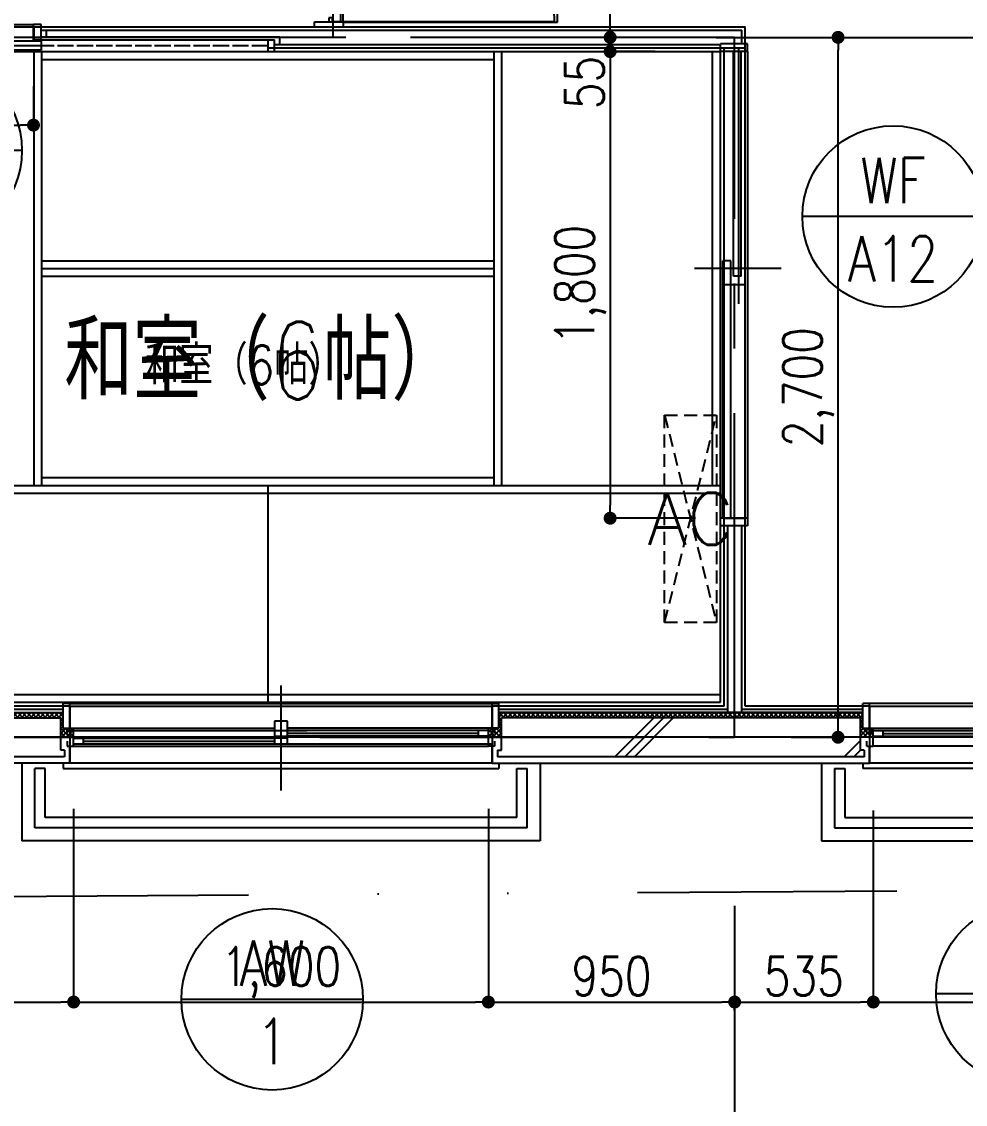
# Model space of a CAD drawing. Header units: millimetres. Extents: x 15495 to 166182, y -39946 to 18307.
# Drawn here: x 50740 to 54381, y -1485 to 2692 of the extents above; entities that cross this region are included whole.
import ezdxf
from ezdxf.enums import TextEntityAlignment as Align

# ---------------------------------------------------------------- set-up
doc = ezdxf.new("R2010")
doc.units = ezdxf.units.MM
doc.header["$LTSCALE"] = 1000
for name, pattern in [('CENTER', [2, 1.25, -0.25, 0.25, -0.25]), ('DASHED', [0.75, 0.5, -0.25]), ('DASHED2', [0.375, 0.25, -0.125]), ('DIVIDEX2', [2.5, 1, -0.5, 0, -0.5, 0, -0.5])]:
    doc.linetypes.add(name, pattern=pattern)
doc.layers.get('0').update_dxf_attribs({"linetype": 'CONTINUOUS'})
for name, color, linetype in [('DT_ID', 13, 'CONTINUOUS'), ('E_TEXT', 3, 'CONTINUOUS'), ('F_FINI1-50', 190, 'CONTINUOUS'), ('F_FITT1-100', 5, 'CONTINUOUS'), ('F_FITT1-50', 5, 'CONTINUOUS'), ('F_FITT2-100', 1, 'CONTINUOUS'), ('F_FITT2-50', 1, 'CONTINUOUS'), ('K-A_EQP-50', 60, 'CONTINUOUS'), ('SF-A_ELSE-100', 6, 'CONTINUOUS'), ('SF-A_ELSE-50', 6, 'CONTINUOUS'), ('SF-A_EQP-50', 60, 'CONTINUOUS'), ('SF-A_SITE-100', 1, 'DIVIDEX2'), ('SF-DT_ID-100', 13, 'CONTINUOUS'), ('SF-E_DIM-50', 3, 'CONTINUOUS'), ('SF-E_GRID-100', 1, 'CENTER'), ('SF-E_GRID-50', 1, 'CENTER'), ('SF-E_TEXT-100', 3, 'CONTINUOUS'), ('SF-E_TEXT-50', 3, 'CONTINUOUS'), ('SF-F_FINI1-100', 190, 'CONTINUOUS'), ('SF-F_FINI1-50', 190, 'CONTINUOUS'), ('SF-F_FINI2-50', 1, 'CONTINUOUS'), ('SF-F_FITT1-100', 5, 'CONTINUOUS'), ('SF-F_FITT1-50', 5, 'CONTINUOUS'), ('SF-F_FITT2-50', 1, 'CONTINUOUS'), ('SF-F_HAT1-50', 9, 'CONTINUOUS'), ('SF-F_LAY2-100', 6, 'CONTINUOUS'), ('SF-F_LAY2-50', 6, 'CONTINUOUS'), ('SF-H-AREA-50', 1, 'CENTER'), ('SF-R_EWALL-50', 7, 'CONTINUOUS'), ('SF-U_FIRE-50', 9, 'CONTINUOUS'), ('SF-U_LGS-50', 120, 'CONTINUOUS'), ('TF-F_FITT1-50', 5, 'CONTINUOUS')]:
    doc.layers.add(name, color=color, linetype=linetype)
doc.styles.add('DIM', font='romans.shx', dxfattribs={"width": 0.8, "bigfont": 'bigfont.shx'})
doc.styles.add('ROOM', font='romans.shx', dxfattribs={"width": 0.8, "bigfont": 'bigfont.shx'})
doc.styles.get("Standard").update_dxf_attribs({"font": 'txt.shx', "bigfont": 'bigfont.shx'})
doc.styles.add('TATE', font='TXT', dxfattribs={"height": 50, "bigfont": 'BIGFONT'})
doc.dimstyles.new('DIM50_3_3', dxfattribs={"dimscale": 50, "dimtxt": 3, "dimasz": 1, "dimexe": 0, "dimexo": 1, "dimgap": 0.5, "dimtad": 1, "dimdec": 1, "dimdsep": 46, "dimlunit": 6, "dimtxsty": 'DIM', "dimblk1": 'DOT', "dimblk2": 'DOT', "dimsah": 1, "dimcen": 1, "dimclrd": 256, "dimclre": 256, "dimclrt": 256, "dimadec": 0, "dimazin": 0, "dimtfac": 1, "dimtdec": 1, "dimtix": 1, "dimtmove": 2, "dimatfit": 3, "dimldrblk": 'DOT', "dimfxl": 1, "dimtvp": 0.833333, "dimtolj": 1, "dimarcsym": 0})
pattern_1 = [(45, (-28400.745, -37379.51), (-8.8388348, 8.8388348), []), (135, (-28400.745, -37379.51), (-8.8388348, -8.8388348), [])]
pattern_2 = [(45, (-28400.75, -37379.5), (-441.942, 441.942), []), (45, (-28363.25, -37379.5), (-441.942, 441.942), []), (45, (-28325.75, -37379.5), (-441.942, 441.942), [])]

# ---------------------------------------------------------------- blocks, each defined once
blk = doc.blocks.new('TATEGU-KIGOU')
at = {"color": 2}
blk.add_line((350, 0), (-350, 0), dxfattribs=at)
blk.add_circle((0, 0), 350, dxfattribs=at)
at = {"color": 2, "style": 'ROOM', "width": 0.8}
for tag, p in [('建具種別', (0, 51.6)), ('建具番号', (0, -250.1))]:
    blk.add_attdef(tag, text='', height=175, dxfattribs=at).set_placement(p, align=Align.CENTER)
at = {"flags": 1}
for tag, p in [('内法寸法（W）', (-414, -713.8)), ('内法寸法（H）', (-414, -1063.8)), ('階', (-373.6, -1414.3)), ('部屋名', (-373.6, -1786.8)), ('メーカー名', (-373.6, -2148.9)), ('値段', (-373.6, -2498.9)), ('重量', (-373.6, -2848.9)), ('建具形状', (-373.6, -3199)), ('開閉方式', (-373.6, -3549)), ('取付場所', (-373.6, -3899)), ('見込', (-373.6, -4296.3)), ('扉厚', (-373.6, -4646.3)), ('仕上', (-373.6, -4996.3)), ('ガラス', (-373.6, -5346.3)), ('建具金物', (-373.6, -5696.3)), ('枠形状', (-373.6, -6046.3)), ('沓摺形状', (-373.6, -6396.3)), ('特記事項', (-373.6, -6746.3)), ('防火性能', (-373.6, -7096.3))]:
    blk.add_attdef(tag, p, '', height=175, dxfattribs=at)
blk = doc.blocks.new('AW-2_100')
at = {"layer": 'F_FITT1-100'}
for p, q in [((-100, 25), (615, 25)), ((100, -25), (-615, -25))]:
    blk.add_line(p, q, dxfattribs=at)
at = {"layer": 'F_FITT2-100'}
for p, q in [((615, 100), (-615, 100)), ((-615, -120), (615, -120))]:
    blk.add_line(p, q, dxfattribs=at)
at = {"layer": 'SF-F_FITT1-100'}
blk.add_line((0, -200), (0, 200), dxfattribs=at)
blk = doc.blocks.new('WF-A12_100')
at = {"layer": 'F_FITT1-100'}
for p, q in [((40, 1815), (-40, 1815)), ((-14.1, 1815), (-14.1, 842.4)), ((16.4, 987.6), (16.4, 0)), ((40, 915), (-40, 915))]:
    blk.add_line(p, q, dxfattribs=at)
at = {"layer": 'F_FITT2-100'}
for p, q in [((-40, 1815), (-40, 0)), ((40, 1815), (40, 0))]:
    blk.add_line(p, q, dxfattribs=at)
blk = doc.blocks.new('ROOM')
at = {"layer": 'DT_ID', "flags": 1}
for tag, p in [('室番号', (0, 500)), ('面積', (0, -500)), ('内装制限', (0, -1000)), ('仕上レベル', (0, -1500)), ('スラブレベル', (0, -2000)), ('天井高', (0, -2500)), ('床下地', (0, -3000)), ('床仕上', (0, -3500)), ('巾木高さ', (0, -4000)), ('巾木仕上', (0, -4500)), ('壁下地', (0, -5000)), ('壁仕上', (0, -5500)), ('天井下地', (0, -6000)), ('天井仕上', (0, -6500)), ('見切縁', (0, -7000)), ('備考', (0, -7500))]:
    blk.add_attdef(tag, p, '', height=300, dxfattribs=at)
at = {"layer": 'E_TEXT', "style": 'ROOM', "width": 0.8}
blk.add_attdef('室名', (0, 0), '', height=300, dxfattribs=at)
blk = doc.blocks.new('AW-1_100')
at = {"layer": 'F_FITT1-100'}
for p, q in [((815, -325), (815, 80)), ((915, -95), (0, -95)), ((715, -145), (1630, -145))]:
    blk.add_line(p, q, dxfattribs=at)
at = {"layer": 'F_FITT2-100'}
for p, q in [((0, 0), (1630, 0)), ((1630, -220), (0, -220))]:
    blk.add_line(p, q, dxfattribs=at)
blk = doc.blocks.new('WF-A11_100')
at = {"layer": 'F_FITT1-100'}
for p, q in [((0, 0), (857.5, 0)), ((887.5, -72.5), (0, -72.5))]:
    blk.add_line(p, q, dxfattribs=at)
at = {"layer": 'F_FITT1-100', "linetype": 'DASHED', "ltscale": 0.1}
blk.add_line((1760, -72.5), (887.5, -72.5), dxfattribs=at)
blk = doc.blocks.new('WD-A11_100')
at = {"layer": 'F_FITT1-100'}
for q in [(-867.2, 415), (-40.2, -412.4)]:
    blk.add_line((-40, 415), q, dxfattribs=at)
blk.add_arc((-39.8, 415), 827.4, 180, 269.9719, dxfattribs=at)
blk = doc.blocks.new('SF-BLOCK_100')
at = {"layer": 'SF-A_ELSE-100'}
for p, q in [((20700, -100), (20700, -400)), ((20790, -120), (20750, -120)), ((20750, -350), (20750, -120)), ((20790, -310), (20790, -120)), ((22610, -120), (22650, -120)), ((22610, -310), (22610, -120)), ((22650, -350), (22650, -120)), ((22700, -100), (22700, -400)), ((23785, -100), (23785, -400)), ((23835, -120), (23875, -120)), ((23835, -120), (23835, -350)), ((23875, -120), (23875, -310)), ((22610, -310), (20790, -310)), ((23875, -310), (25295, -310)), ((22650, -350), (20750, -350)), ((23835, -350), (25335, -350)), ((22700, -400), (20700, -400)), ((23785, -400), (25385, -400))]:
    blk.add_line(p, q, dxfattribs=at)
at = {"layer": 'SF-A_SITE-100'}
blk.add_line((15574.67, -645.54), (26474.46, -577.06), dxfattribs=at)
at = {"layer": 'SF-E_GRID-100'}
blk.add_line((34140.32, 0), (-9167.99, 0), dxfattribs=at)
at = {"layer": 'SF-F_FINI1-100'}
for p, q in [((21829.69, 2740), (21829.69, 2759.68)), ((21829.69, 2759.68), (21939.69, 2759.68)), ((21939.69, 2759.68), (21939.69, 2740)), ((20747.5, 2740), (21829.69, 2740)), ((21939.69, 2740), (23490, 2740)), ((23490, 2660), (23490, 2740)), ((20747.5, 2690), (21650, 2690)), ((21650, 2660), (21650, 2690)), ((21650, 2660), (23490, 2660)), ((23410, 120), (23410, 845)), ((23410, 845), (23490, 845)), ((23490, 120), (23490, 845)), ((20885, 120), (19888.62, 120)), ((20885, 120), (20885, -100)), ((23410, 120), (22515, 120)), ((22515, 120), (22515, -100)), ((23970, 120), (23490, 120)), ((23970, 120), (23970, -100)), ((20885, -100), (18480, -100)), ((22515, -100), (23970, -100))]:
    blk.add_line(p, q, dxfattribs=at)
at = {"layer": 'SF-F_FITT1-100'}
for p, q in [((20747.5, 2690), (20747.5, 2740)), ((20777.5, 2690), (20747.5, 2690))]:
    blk.add_line(p, q, dxfattribs=at)
at = {"layer": 'SF-F_LAY2-100'}
for p, q in [((20777.5, 971.67), (20777.5, 2645)), ((22522.5, 971.67), (22522.5, 2645)), ((20777.5, 2615), (22522.5, 2615)), ((20777.5, 1808.33), (22522.5, 1808.33)), ((19905, 971.67), (23395, 971.67)), ((21650, 135), (21650, 971.67))]:
    blk.add_line(p, q, dxfattribs=at)
at = {"layer": 'SF-DT_ID-100'}
for p, values in [((20350.59, 2263.88), {'建具種別': 'WF', '建具番号': 'A11'}), ((24061.24, 2008.71), {'建具種別': 'WF', '建具番号': 'A12'}), ((21665.71, -1011.17), {'建具種別': 'AW', '建具番号': '1'}), ((24577.06, -990.36), {'建具種別': 'AW', '建具番号': '2'})]:
    blk.add_blockref('TATEGU-KIGOU', p, dxfattribs=at).add_auto_attribs(values)
at = {"layer": 'SF-E_TEXT-100'}
ref = blk.add_blockref('ROOM', (20864.23, 1302.65), dxfattribs=at)
ref.add_attrib('室名', '和室（6帖）', (20864.23, 1302.65), dxfattribs={"height": 300, "style": 'ROOM', "width": 0.8})
at = {"layer": 'SF-F_FITT1-100', "xscale": -1, "yscale": -1}
blk.add_blockref('WD-A11_100', (21900, 3173.53), dxfattribs=at)
at = {"layer": 'SF-F_FITT1-100'}
for name, p in [('WF-A11_100', (19890, 2740)), ('AW-1_100', (20885, 120))]:
    blk.add_blockref(name, p, dxfattribs=at)
at = {"layer": 'SF-F_FITT1-100', "xscale": -1}
for name, p, rotation in [('WF-A12_100', (23449.96, 2660), 180.0023057111982), ('AW-2_100', (24585, 0), 180)]:
    blk.add_blockref(name, p, dxfattribs=dict(at, rotation=rotation))
blk = doc.blocks.new('DOT')
at = {"color": 0, "linetype": 'ByBlock'}
blk.add_line((-0.5, 0), (-1, 0), dxfattribs=at)
at = {"color": 0, "linetype": 'ByBlock', "const_width": 0.5}
blk.add_lwpolyline([(-0.25, 0, 1), (0.25, 0, 1)], format="xyb", close=True, dxfattribs=at)
blk = doc.blocks.new('*D226')
at = {"layer": 'SF-E_DIM-50', "lineweight": -2}
for p, q in [((49890.7, -719.5), (49890.7, -2739.8)), ((53490.7, -719.5), (53490.7, -2739.8)), ((49940.7, -2739.8), (53440.7, -2739.8))]:
    blk.add_line(p, q, dxfattribs=at)
at = {"layer": 'SF-E_DIM-50', "lineweight": -2, "xscale": 50, "yscale": 50, "zscale": 50, "rotation": 180}
blk.add_blockref('DOT', (49890.7, -2739.8), dxfattribs=at)
at = {"layer": 'SF-E_DIM-50', "lineweight": -2, "xscale": 50, "yscale": 50, "zscale": 50}
blk.add_blockref('DOT', (53490.7, -2739.8), dxfattribs=at)
at = {"layer": 'SF-E_DIM-50', "insert": (51690.7, -2625.5), "char_height": 150, "attachment_point": 5, "style": 'DIM'}
blk.add_mtext('\\A1;3,600', dxfattribs=at)
blk = doc.blocks.new('_DOT')
at = {"color": 0, "linetype": 'ByBlock'}
blk.add_line((-0.5, 0), (-1, 0), dxfattribs=at)
at = {"color": 0, "linetype": 'ByBlock', "const_width": 0.5}
blk.add_lwpolyline([(-0.25, 0, 1), (0.25, 0, 1)], format="xyb", close=True, dxfattribs=at)
blk = doc.blocks.new('*D221')
at = {"layer": 'SF-E_DIM-50', "lineweight": -2}
for p, q in [((53490.7, -719.5), (53490.7, -2739.8)), ((53540.7, -2739.8), (56390.7, -2739.8)), ((56440.7, -2751.5), (56440.7, -2739.8))]:
    blk.add_line(p, q, dxfattribs=at)
at = {"layer": 'SF-E_DIM-50', "lineweight": -2, "xscale": 50, "yscale": 50, "zscale": 50, "rotation": 180}
blk.add_blockref('DOT', (53490.7, -2739.8), dxfattribs=at)
at = {"layer": 'SF-E_DIM-50', "lineweight": -2, "xscale": 50, "yscale": 50, "zscale": 50}
blk.add_blockref('DOT', (56440.7, -2739.8), dxfattribs=at)
at = {"layer": 'SF-E_DIM-50', "insert": (54965.7, -2625.5), "char_height": 150, "attachment_point": 5, "style": 'DIM'}
blk.add_mtext('\\A1;2,950', dxfattribs=at)
blk = doc.blocks.new('AW-2_50')
at = {"layer": 'F_FITT1-50'}
for p, q in [((-615, 130), (-640, 130)), ((-640, 35), (-640, 130)), ((-615, 35), (-615, 130)), ((615, 35), (615, 130)), ((615, 130), (640, 130)), ((640, 35), (640, 130)), ((-24.99975, 4), (-24.99975, 61.5)), ((-24.99975, 61.5), (25.00025, 61.5)), ((25.00025, 61.5), (25.00025, 4)), ((-640, 35), (-625, 35)), ((-625, 15), (-625, 35)), ((-625, 35), (-600, 35)), ((-600, -35), (-600, 35)), ((-600, 26), (-562, 26)), ((-600, 4), (-562, 4)), ((-562, 4), (-562, 26)), ((-562, 15), (-24.99975, 15)), ((25.00025, 26), (-24.99975, 26)), ((25.00025, 4), (-24.99975, 4)), ((625, 35), (600, 35)), ((600, -35), (600, 35)), ((625, 15), (625, 35)), ((640, 35), (625, 35)), ((-625, -35), (-625, -15)), ((-625, -35), (-600, -35)), ((-24.99975, -26), (-24.99975, -4)), ((-24.99975, -4), (25.00025, -4)), ((25.00025, -26), (-24.99975, -26)), ((25.00025, -4), (25.00025, -26)), ((562, -15), (25.00025, -15)), ((562, -26), (562, -4)), ((600, -4), (562, -4)), ((600, -26), (562, -26)), ((625, -35), (600, -35)), ((625, -35), (625, -15))]:
    blk.add_line(p, q, dxfattribs=at)
at = {"layer": 'F_FITT2-50'}
for p, q in [((615, 130), (-615, 130)), ((-600, 35), (-24.99975, 35)), ((-562, 26), (-24.99975, 26)), ((-562, 4), (-24.99975, 4)), ((600, 35), (25.00025, 35)), ((600, -35), (-600, -35)), ((562, -4), (25.00025, -4)), ((562, -26), (25.00025, -26)), ((-639.999375, -100), (-639.999375, -120)), ((639.999375, -120), (-639.999375, -120)), ((639.999375, -100), (639.999375, -120))]:
    blk.add_line(p, q, dxfattribs=at)
at = {"layer": 'TF-F_FITT1-50'}
blk.add_line((0, 200), (0, -200), dxfattribs=at)
blk = doc.blocks.new('*D233')
at = {"layer": 'SF-E_DIM-50', "lineweight": -2}
for p, q in [((54408.4, 3581), (54930.4, 3581)), ((54930.4, 3531), (54930.4, 2681)), ((53898.4, 2631), (54930.4, 2631))]:
    blk.add_line(p, q, dxfattribs=at)
at = {"layer": 'SF-E_DIM-50', "lineweight": -2, "xscale": 50, "yscale": 50, "zscale": 50}
for p, rotation in [((54930.4, 3581), 90), ((54930.4, 2631), 270)]:
    blk.add_blockref('DOT', p, dxfattribs=dict(at, rotation=rotation))
at = {"layer": 'SF-E_DIM-50', "insert": (54830.4, 3106), "char_height": 150, "attachment_point": 5, "rotation": 90, "style": 'DIM'}
blk.add_mtext('\\A1;950', dxfattribs=at)
blk = doc.blocks.new('*D214')
at = {"layer": 'SF-E_DIM-50', "lineweight": -2}
for p, q in [((55225.7, -333.4), (55225.7, -1090.6)), ((54025.7, -352.1), (54025.7, -1090.6)), ((54075.7, -1090.6), (55175.7, -1090.6))]:
    blk.add_line(p, q, dxfattribs=at)
at = {"layer": 'SF-E_DIM-50', "lineweight": -2, "xscale": 50, "yscale": 50, "zscale": 50, "rotation": 180}
blk.add_blockref('DOT', (54025.7, -1090.6), dxfattribs=at)
at = {"layer": 'SF-E_DIM-50', "lineweight": -2, "xscale": 50, "yscale": 50, "zscale": 50}
blk.add_blockref('DOT', (55225.7, -1090.6), dxfattribs=at)
at = {"layer": 'SF-E_DIM-50', "insert": (54625.7, -976.3), "char_height": 150, "attachment_point": 5, "style": 'DIM'}
blk.add_mtext('\\A1;1,200', dxfattribs=at)
blk = doc.blocks.new('WF-A12_50')
at = {"layer": 'F_FITT1-50'}
for p, q in [((-95, 0), (10, 0)), ((-95, -30), (-95, 0)), ((10, -30), (10, 0)), ((-95, -30), (10, -30)), ((-70, -896.666625), (-70, -30)), ((-40, -896.666625), (-40, -30)), ((-225, -866.666625), (110, -866.666625)), ((-30, -1830.003375), (-30, -836.666625)), ((-30, -836.666625), (0, -836.666625)), ((0, -1830.003375), (0, -836.666625)), ((-70, -896.666625), (-40, -896.666625)), ((-95, -1830.003375), (10, -1830.003375)), ((-95, -1830.003375), (-95, -1860.003375)), ((10, -1860.003375), (10, -1830.003375)), ((-95, -1860.003375), (10, -1860.003375))]:
    blk.add_line(p, q, dxfattribs=at)
at = {"layer": 'F_FITT2-50'}
blk.add_line((10, -1830.003375), (10, -30), dxfattribs=at)
blk = doc.blocks.new('*D290')
at = {"layer": 'SF-E_DIM-50', "lineweight": -2}
for p, q in [((53419.9, 2631), (53889.7, 2631)), ((53889.7, -19), (53889.7, 2581)), ((53708.6, -69), (53889.7, -69))]:
    blk.add_line(p, q, dxfattribs=at)
at = {"layer": 'SF-E_DIM-50', "lineweight": -2, "xscale": 50, "yscale": 50, "zscale": 50}
for p, rotation in [((53889.7, 2631), 90), ((53889.7, -69), 270)]:
    blk.add_blockref('DOT', p, dxfattribs=dict(at, rotation=rotation))
at = {"layer": 'SF-E_DIM-50', "insert": (53775.4, 1281), "char_height": 150, "attachment_point": 5, "rotation": 90, "style": 'DIM'}
blk.add_mtext('\\A1;2,700', dxfattribs=at)
blk = doc.blocks.new('*D289')
at = {"layer": 'SF-E_DIM-50', "lineweight": -2}
for p, q in [((53179.6, 2576), (53010.4, 2576)), ((53010.4, 2526), (53010.4, 826)), ((53339.5, 776), (53010.4, 776))]:
    blk.add_line(p, q, dxfattribs=at)
at = {"layer": 'SF-E_DIM-50', "lineweight": -2, "xscale": 50, "yscale": 50, "zscale": 50}
for p, rotation in [((53010.4, 2576), 90), ((53010.4, 776), 270)]:
    blk.add_blockref('DOT', p, dxfattribs=dict(at, rotation=rotation))
at = {"layer": 'SF-E_DIM-50', "insert": (52896.1, 1676), "char_height": 150, "attachment_point": 5, "rotation": 90, "style": 'DIM'}
blk.add_mtext('\\A1;1,800', dxfattribs=at)
blk = doc.blocks.new('AW-1_50')
at = {"layer": 'F_FITT1-50'}
for p, q in [((-815, 130), (-840, 130)), ((-840, 35), (-840, 130)), ((-815, 35), (-815, 130)), ((815, 130), (840, 130)), ((815, 35), (815, 130)), ((840, 35), (840, 130)), ((-25, 4), (-25, 61.5)), ((-25, 61.5), (25, 61.5)), ((25, 61.5), (25, 4)), ((-840, 35), (-825, 35)), ((-825, 35), (-800, 35)), ((-825, 15), (-825, 35)), ((-800, -35), (-800, 35)), ((-762, 4), (-762, 26)), ((-762, 15), (-25, 15)), ((25, 26), (-25, 26)), ((25, 4), (-25, 4)), ((825, 35), (800, 35)), ((800, -35), (800, 35)), ((825, 15), (825, 35)), ((840, 35), (825, 35)), ((-825, -35), (-825, -15)), ((-825, -35), (-800, -35)), ((-25, -26), (-25, -4)), ((-25, -4), (25, -4)), ((25, -26), (-25, -26)), ((25, -4), (25, -26)), ((762, -15), (25, -15)), ((800, -4), (762, -4)), ((762, -26), (762, -4)), ((800, -26), (762, -26)), ((825, -35), (800, -35)), ((825, -15), (825, -35))]:
    blk.add_line(p, q, dxfattribs=at)
at = {"layer": 'F_FITT2-50'}
for p, q in [((815, 130), (-815, 130)), ((-800, 35), (-25, 35)), ((-800, 26), (-25, 26)), ((-800, 4), (-25, 4)), ((800, 35), (25, 35)), ((800, -35), (-800, -35)), ((762, -4), (25, -4)), ((762, -26), (25, -26)), ((-840, -100), (-840, -120)), ((840, -120), (-840, -120)), ((840, -100), (840, -120))]:
    blk.add_line(p, q, dxfattribs=at)
at = {"layer": 'SF-F_FITT1-50'}
blk.add_line((0, -205), (0, 200), dxfattribs=at)
blk = doc.blocks.new('*D217')
at = {"layer": 'SF-E_DIM-50', "lineweight": -2}
for p, q in [((50940.7, -344.8), (50940.7, -1090.6)), ((52540.7, -344.8), (52540.7, -1090.6)), ((50990.7, -1090.6), (52490.7, -1090.6))]:
    blk.add_line(p, q, dxfattribs=at)
at = {"layer": 'SF-E_DIM-50', "lineweight": -2, "xscale": 50, "yscale": 50, "zscale": 50, "rotation": 180}
blk.add_blockref('DOT', (50940.7, -1090.6), dxfattribs=at)
at = {"layer": 'SF-E_DIM-50', "lineweight": -2, "xscale": 50, "yscale": 50, "zscale": 50}
blk.add_blockref('DOT', (52540.7, -1090.6), dxfattribs=at)
at = {"layer": 'SF-E_DIM-50', "insert": (51740.7, -976.3), "char_height": 150, "attachment_point": 5, "style": 'DIM'}
blk.add_mtext('\\A1;1,600', dxfattribs=at)
blk = doc.blocks.new('*D228')
at = {"layer": 'SF-E_DIM-50', "lineweight": -2}
for p, q in [((50940.7, -365.6), (50940.7, -1090.6)), ((49890.7, -785.3), (49890.7, -1090.6)), ((49940.7, -1090.6), (50890.7, -1090.6))]:
    blk.add_line(p, q, dxfattribs=at)
at = {"layer": 'SF-E_DIM-50', "lineweight": -2, "xscale": 50, "yscale": 50, "zscale": 50, "rotation": 180}
blk.add_blockref('DOT', (49890.7, -1090.6), dxfattribs=at)
at = {"layer": 'SF-E_DIM-50', "lineweight": -2, "xscale": 50, "yscale": 50, "zscale": 50}
blk.add_blockref('DOT', (50940.7, -1090.6), dxfattribs=at)
at = {"layer": 'SF-E_DIM-50', "insert": (50415.7, -976.3), "char_height": 150, "attachment_point": 5, "style": 'DIM'}
blk.add_mtext('\\A1;1,050', dxfattribs=at)
blk = doc.blocks.new('*D218')
at = {"layer": 'SF-E_DIM-50', "lineweight": -2}
for p, q in [((52540.7, -344.8), (52540.7, -1090.6)), ((52590.7, -1090.6), (53440.7, -1090.6)), ((53490.7, -1122.8), (53490.7, -1090.6))]:
    blk.add_line(p, q, dxfattribs=at)
at = {"layer": 'SF-E_DIM-50', "lineweight": -2, "xscale": 50, "yscale": 50, "zscale": 50, "rotation": 180}
blk.add_blockref('DOT', (52540.7, -1090.6), dxfattribs=at)
at = {"layer": 'SF-E_DIM-50', "lineweight": -2, "xscale": 50, "yscale": 50, "zscale": 50}
blk.add_blockref('DOT', (53490.7, -1090.6), dxfattribs=at)
at = {"layer": 'SF-E_DIM-50', "insert": (53015.7, -990.6), "char_height": 150, "attachment_point": 5, "style": 'DIM'}
blk.add_mtext('\\A1;950', dxfattribs=at)
blk = doc.blocks.new('*D230')
at = {"layer": 'SF-E_DIM-50', "lineweight": -2}
for p, q in [((54025.7, -352.1), (54025.7, -1090.6)), ((53490.7, -1122.8), (53490.7, -1090.6)), ((53540.7, -1090.6), (53975.7, -1090.6))]:
    blk.add_line(p, q, dxfattribs=at)
at = {"layer": 'SF-E_DIM-50', "lineweight": -2, "xscale": 50, "yscale": 50, "zscale": 50, "rotation": 180}
blk.add_blockref('DOT', (53490.7, -1090.6), dxfattribs=at)
at = {"layer": 'SF-E_DIM-50', "lineweight": -2, "xscale": 50, "yscale": 50, "zscale": 50}
blk.add_blockref('DOT', (54025.7, -1090.6), dxfattribs=at)
at = {"layer": 'SF-E_DIM-50', "insert": (53758.2, -990.6), "char_height": 150, "attachment_point": 5, "style": 'DIM'}
blk.add_mtext('\\A1;535', dxfattribs=at)
blk = doc.blocks.new('AC1')
at = {"layer": 'K-A_EQP-50', "linetype": 'DASHED2', "ltscale": 0.2}
for p, q in [((0, 800), (200, 800)), ((0, 0), (0, 800)), ((0, 0), (200, 800)), ((0, 800), (200, 0)), ((200, 800), (200, 0)), ((200, 0), (0, 0))]:
    blk.add_line(p, q, dxfattribs=at)
at = {"layer": 'K-A_EQP-50', "style": 'TATE'}
blk.add_text('AC', height=200, dxfattribs=at).set_placement((100, 400), align=Align.MIDDLE)
blk = doc.blocks.new('WF-A11_50')
at = {"layer": 'F_FINI1-50'}
blk.add_line((-900, 50), (-1775, 50), dxfattribs=at)
at = {"layer": 'F_FITT1-50'}
for p, q in [((-1800, 95), (-1800, 50)), ((-1775, 95), (-1800, 95)), ((-1775, 95), (-1775, 50)), ((-900, 55), (-900, 90)), ((-900, 90), (-35, 90)), ((-35, 55), (-35, 90)), ((-30, 95), (-30, -10)), ((0, 95), (-30, 95)), ((0, 95), (0, -10)), ((-1775, 50), (-1800, 50)), ((-900, 55), (-35, 55)), ((-900, 50), (-900, -10)), ((-900, 50), (-870, 50)), ((-870, 50), (-870, -10)), ((-900, -10), (-870, -10)), ((0, -10), (-30, -10))]:
    blk.add_line(p, q, dxfattribs=at)
at = {"layer": 'F_FITT1-50', "linetype": 'DASHED2', "ltscale": 0.1}
blk.add_line((-1775, 72.5), (-900, 72.5), dxfattribs=at)
at = {"layer": 'F_FITT2-50'}
blk.add_line((-30, -10), (-870, -10), dxfattribs=at)
blk = doc.blocks.new('*D286')
at = {"layer": 'SF-E_DIM-50', "lineweight": -2}
for p, q in [((49945.7, 2470.4), (49945.7, 2292.5)), ((50785.7, 2442.2), (50785.7, 2292.5)), ((49995.7, 2292.5), (50735.7, 2292.5))]:
    blk.add_line(p, q, dxfattribs=at)
at = {"layer": 'SF-E_DIM-50', "lineweight": -2, "xscale": 50, "yscale": 50, "zscale": 50, "rotation": 180}
blk.add_blockref('DOT', (49945.7, 2292.5), dxfattribs=at)
at = {"layer": 'SF-E_DIM-50', "lineweight": -2, "xscale": 50, "yscale": 50, "zscale": 50}
blk.add_blockref('DOT', (50785.7, 2292.5), dxfattribs=at)
at = {"layer": 'SF-E_DIM-50', "insert": (50365.7, 2392.5), "char_height": 150, "attachment_point": 5, "style": 'DIM'}
blk.add_mtext('\\A1;840', dxfattribs=at)
blk = doc.blocks.new('WD-A11_50')
at = {"layer": 'F_FITT1-50'}
for p, q in [((70.3, -40), (-39.7, -40)), ((-39.7, -60), (-39.7, -40)), ((70.3, -40), (70.3, -60)), ((-30.5, -61.8), (-854.5, -61.8)), ((1.8, -60), (-39.7, -60)), ((0, -61.8), (-30.5, -61.8)), ((-30.5, -61.8), (-30.5, -888.1)), ((0, -886.7), (0, -60.4)), ((1.8, -60), (1.8, -75)), ((1.8, -75), (15.7, -75)), ((15.7, -75), (15.7, -60)), ((70.3, -60), (15.7, -60)), ((117.2, -475), (-122.8, -475)), ((1.8, -875), (15.7, -875)), ((1.8, -890), (1.8, -875)), ((15.7, -875), (15.7, -890)), ((-39.7, -890), (-39.7, -910)), ((1.8, -890), (-39.7, -890)), ((0, -888.1), (-30.5, -888.1)), ((70.3, -890), (15.7, -890)), ((70.3, -910), (70.3, -890))]:
    blk.add_line(p, q, dxfattribs=at)
blk.add_arc((-28.5, -62.2), 826, 179.9767, 269.8636, dxfattribs=at)
blk = doc.blocks.new('*D247')
at = {"layer": 'SF-E_DIM-50', "lineweight": -2}
for p, q in [((53010.4, 2681), (53010.4, 2731)), ((53181.2, 2631), (53010.4, 2631)), ((53010.4, 2631), (53010.4, 2576)), ((53183.8, 2576), (53010.4, 2576)), ((53010.4, 2526), (53010.4, 2476))]:
    blk.add_line(p, q, dxfattribs=at)
at = {"layer": 'SF-E_DIM-50', "lineweight": -2, "xscale": 50, "yscale": 50, "zscale": 50}
for p, rotation in [((53010.4, 2631), 270), ((53010.4, 2576), 90)]:
    blk.add_blockref('DOT', p, dxfattribs=dict(at, rotation=rotation))
at = {"layer": 'SF-E_DIM-50', "insert": (52911.4, 2457.2), "char_height": 150, "attachment_point": 5, "rotation": 90, "style": 'DIM'}
blk.add_mtext('\\A1;55', dxfattribs=at)
blk = doc.blocks.new('SF-BLOCK_50')
at = {"layer": 'SF-F_HAT1-50'}
h = blk.add_hatch(dxfattribs=at)
h.set_pattern_fill('RC2', color=256, scale=50, style=0)
h.set_pattern_definition(pattern_2)
h.paths.add_polyline_path([(20849.99, 75), (18515.01, 75), (18515, -50), (18500, -50), (18500, -75), (20865, -75), (20865, -50.04), (20850, -50.04)])
h = blk.add_hatch(dxfattribs=at)
h.set_pattern_fill('RC2', color=256, scale=50, style=0)
h.set_pattern_definition(pattern_2)
h.paths.add_polyline_path([(23950, -75), (23950, -50.04), (23935, -50.04), (23934.99, 75), (22550, 75), (22550, -50), (22535, -50), (22535, -75)])
at = {"layer": 'SF-U_FIRE-50'}
h = blk.add_hatch(dxfattribs=at)
h.set_pattern_fill('ANSI37', color=256, scale=100, style=0)
h.set_pattern_definition(pattern_1)
h.paths.add_polyline_path([(18505, 95), (18505, 35), (18490, 35), (18465, 35), (18465, 0), (18515, 0), (18515, 75), (18515.01, 75), (18515.01, 75), (20849.99, 75), (20849.99, 0), (20900, 0), (20900, 35), (20875, 35), (20860, 35), (20860, 95)])
h = blk.add_hatch(dxfattribs=at)
h.set_pattern_fill('ANSI37', color=256, scale=100, style=0)
h.set_pattern_definition(pattern_1)
h.paths.add_polyline_path([(22540, 95), (22540, 35), (22525, 35), (22500, 35), (22500, 0), (22550, 0), (22550, 75), (23934.99, 75), (23935, 0), (23985, 0), (23985, 35), (23960, 35), (23945, 35), (23945, 95)])
at = {"layer": 'SF-A_ELSE-50'}
for p, q in [((20700, -100), (20700, -400)), ((20790, -120), (20750, -120)), ((20750, -350), (20750, -120)), ((20790, -310), (20790, -120)), ((22610, -120), (22650, -120)), ((22610, -310), (22610, -120)), ((22650, -350), (22650, -120)), ((22700, -100), (22700, -400)), ((23785, -100), (23785, -400)), ((23835, -120), (23875, -120)), ((23835, -120), (23835, -350)), ((23875, -120), (23875, -310)), ((22610, -310), (20790, -310)), ((23875, -310), (25295, -310)), ((22650, -350), (20750, -350)), ((23835, -350), (25335, -350)), ((22700, -400), (20700, -400)), ((23785, -400), (25385, -400))]:
    blk.add_line(p, q, dxfattribs=at)
at = {"layer": 'SF-E_GRID-50'}
blk.add_line((31351.03, 0), (-4082.3, 0), dxfattribs=at)
at = {"layer": 'SF-F_FINI1-50'}
for p, q in [((20775, 2740.14), (21829.69, 2740)), ((21939.69, 2740), (23490, 2740)), ((23490, 2675), (23490, 2740)), ((21675, 2660), (23395, 2660)), ((23410, 120), (23410, 815)), ((23490, 120), (23490, 815)), ((20860, 120), (19885, 120)), ((23410, 120), (22540, 120)), ((23945, 120), (23490, 120)), ((20885, -100), (20885, -35)), ((22515.02, -100), (22515.02, -35)), ((20885, -100), (18480, -100)), ((22515, -100), (23970, -100))]:
    blk.add_line(p, q, dxfattribs=at)
at = {"layer": 'SF-F_FINI2-50'}
for p, q in [((20860, 107.5), (19872.5, 107.5)), ((23422.5, 107.5), (22540, 107.5)), ((23945, 107.5), (23477.5, 107.5))]:
    blk.add_line(p, q, dxfattribs=at)
at = {"layer": 'SF-F_FITT1-50'}
for p, q in [((22515, -100), (22515, -35)), ((23970, -100), (23970, -35))]:
    blk.add_line(p, q, dxfattribs=at)
at = {"layer": 'SF-F_FITT2-50'}
blk.add_line((23500, 2645), (23500, 845), dxfattribs=at)
at = {"layer": 'SF-F_LAY2-50'}
for p, q in [((19905, 2645), (23395, 2645)), ((20747.5, 971.67), (20747.5, 2645)), ((20777.5, 971.67), (20777.5, 2645)), ((22522.5, 971.67), (22522.5, 2645)), ((22552.5, 971.67), (22552.5, 2645)), ((23365, 971.67), (23365, 2645)), ((23395, 135), (23395, 2645)), ((20777.5, 2615), (22522.5, 2615)), ((20777.5, 1838.33), (22522.5, 1838.33)), ((20777.5, 1808.33), (22522.5, 1808.33)), ((20777.5, 1778.33), (22522.5, 1778.33)), ((19905, 971.67), (23395, 971.67)), ((20777.5, 1001.67), (22522.5, 1001.67)), ((21650, 135), (21650, 971.67)), ((19905, 941.67), (23395, 941.67)), ((19905, 165), (23395, 165)), ((19905, 135), (23395, 135))]:
    blk.add_line(p, q, dxfattribs=at)
at = {"layer": 'SF-H-AREA-50'}
for points in [[(16700, 3650), (21900, 3650), (21900, 2700), (19850, 2700), (19850, 1925), (18950, 1925), (18950, 2700), (16700, 2700), (16700, 3650)], [(19850, 0), (23450, 0), (23450, 2700), (19850, 2700), (19850, 0)]]:
    blk.add_lwpolyline(points, dxfattribs=at)
at = {"layer": 'SF-R_EWALL-50'}
for p, q in [((18515.01, 75), (20850, 75)), ((20850, -50.04), (20849.99, 75)), ((20850, -50), (20850, 75)), ((23934.99, 75), (22550, 75)), ((22550.02, -50.04), (22550.03, 75)), ((22550.02, -50), (22550.02, 75)), ((23935, -50.04), (23934.99, 75)), ((23935, -50), (23935, 75)), ((20865, -75), (18500, -75)), ((20865, -50.04), (20850, -50.04)), ((20865, -50.04), (20865, -75)), ((23950, -75), (22535, -75)), ((22535.02, -50.04), (22550.02, -50.04)), ((22535.02, -50.04), (22535.02, -75)), ((23950, -50.04), (23935, -50.04)), ((23950, -50.04), (23950, -75))]:
    blk.add_line(p, q, dxfattribs=at)
at = {"layer": 'SF-U_FIRE-50'}
for p, q in [((18505, 95), (20860, 95)), ((23945, 95), (22540, 95))]:
    blk.add_line(p, q, dxfattribs=at)
at = {"layer": 'SF-U_LGS-50'}
for p, q in [((20775, 2727.64), (23477.5, 2727.5)), ((20795, 2702.64), (20795, 2727.64)), ((23477.5, 2675), (23477.5, 2727.5)), ((20775, 2702.64), (21695, 2702.64)), ((21695, 2672.5), (21695, 2702.5)), ((21675, 2672.5), (23395, 2672.5)), ((23422.5, 815), (23422.5, 95)), ((23477.5, 95), (23477.5, 815))]:
    blk.add_line(p, q, dxfattribs=at)
at = {"layer": 'SF-A_EQP-50'}
blk.add_blockref('AC1', (23180, 442.65), dxfattribs=at)
at = {"layer": 'SF-E_TEXT-50'}
ref = blk.add_blockref('ROOM', (21175.05, 1361.37), dxfattribs=dict(at, xscale=0.5, yscale=0.5, zscale=0.5))
ref.add_attrib('室名', '和室（6帖）', (21175.05, 1361.37), dxfattribs={"height": 150, "style": 'ROOM', "width": 0.8})
at = {"layer": 'SF-F_FITT1-50', "xscale": -1, "yscale": -1}
for name, p in [('WD-A11_50', (21900, 2700)), ('WF-A11_50', (19875, 2740))]:
    blk.add_blockref(name, p, dxfattribs=at)
at = {"layer": 'SF-F_FITT1-50', "xscale": -1}
for name, p in [('WF-A12_50', (23405, 2675)), ('AW-1_50', (21700, 0))]:
    blk.add_blockref(name, p, dxfattribs=at)
at = {"layer": 'SF-F_FITT1-50', "xscale": -1, "yscale": -1, "rotation": 180}
blk.add_blockref('AW-2_50', (24585, 0), dxfattribs=at)
at = {"layer": 'SF-E_DIM-50'}
for base, p1, p2, picture, middle in [((24889.66, 2700), (24317.64, 3650), (23807.65, 2700), '*D233', (24789.66, 3175)), ((23848.96, 2700), (23617.92, 0), (23329.23, 2700), '*D290', (23734.68, 1350)), ((22969.69, 845), (23188.93, 2645), (23348.78, 845), '*D289', (22855.4, 1745))]:
    dim = blk.add_linear_dim(base=base, p1=p1, p2=p2, angle=90, dimstyle='DIM50_3_3', dxfattribs=at)
    dim.commit()
    dim.dimension.update_dxf_attribs({"geometry": picture, "text_midpoint": middle, "insert": (-30040.71, 69)})
dim = blk.add_linear_dim(base=(22969.69, 2645), p1=(23190.5, 2700), p2=(23193.09, 2645), angle=90, dimstyle='DIM50_3_3', dxfattribs=at)
dim.commit()
dim.dimension.update_dxf_attribs({"geometry": '*D247', "text_midpoint": (22870.74, 2526.19), "dimtype": 128, "insert": (-30040.71, 69)})
for base, p1, p2, picture, middle in [((20745, 2361.5), (19905, 2589.37), (20745, 2561.16), '*D286', (20325, 2461.5)), ((20900, -1021.6), (19850, -666.35), (20900, -246.55), '*D228', (20375, -907.31)), ((22500, -1021.6), (20900, -225.8), (22500, -225.81), '*D217', (21700, -907.31)), ((23450, -1021.6), (22500, -225.81), (23450, -1003.82), '*D218', (22975, -921.6)), ((23985, -1021.6), (23450, -1003.82), (23985, -233.12), '*D230', (23717.5, -921.6)), ((25185, -1021.6), (23985, -233.12), (25185, -214.41), '*D214', (24585, -907.31)), ((23450, -2670.81), (19850, -600.48), (23450, -600.48), '*D226', (21650, -2556.52)), ((26400, -2670.81), (23450, -600.48), (26400, -2732.46), '*D221', (24925, -2556.52))]:
    dim = blk.add_linear_dim(base=base, p1=p1, p2=p2, dimstyle='DIM50_3_3', dxfattribs=at)
    dim.commit()
    dim.dimension.update_dxf_attribs({"geometry": picture, "text_midpoint": middle, "insert": (-30040.71, 69)})

msp = doc.modelspace()

# ---------------------------------------------------------------- block references
for name in ['SF-BLOCK_100', 'SF-BLOCK_50']:
    msp.add_blockref(name, (30040.7, -69))

doc.saveas('drawing.dxf')
